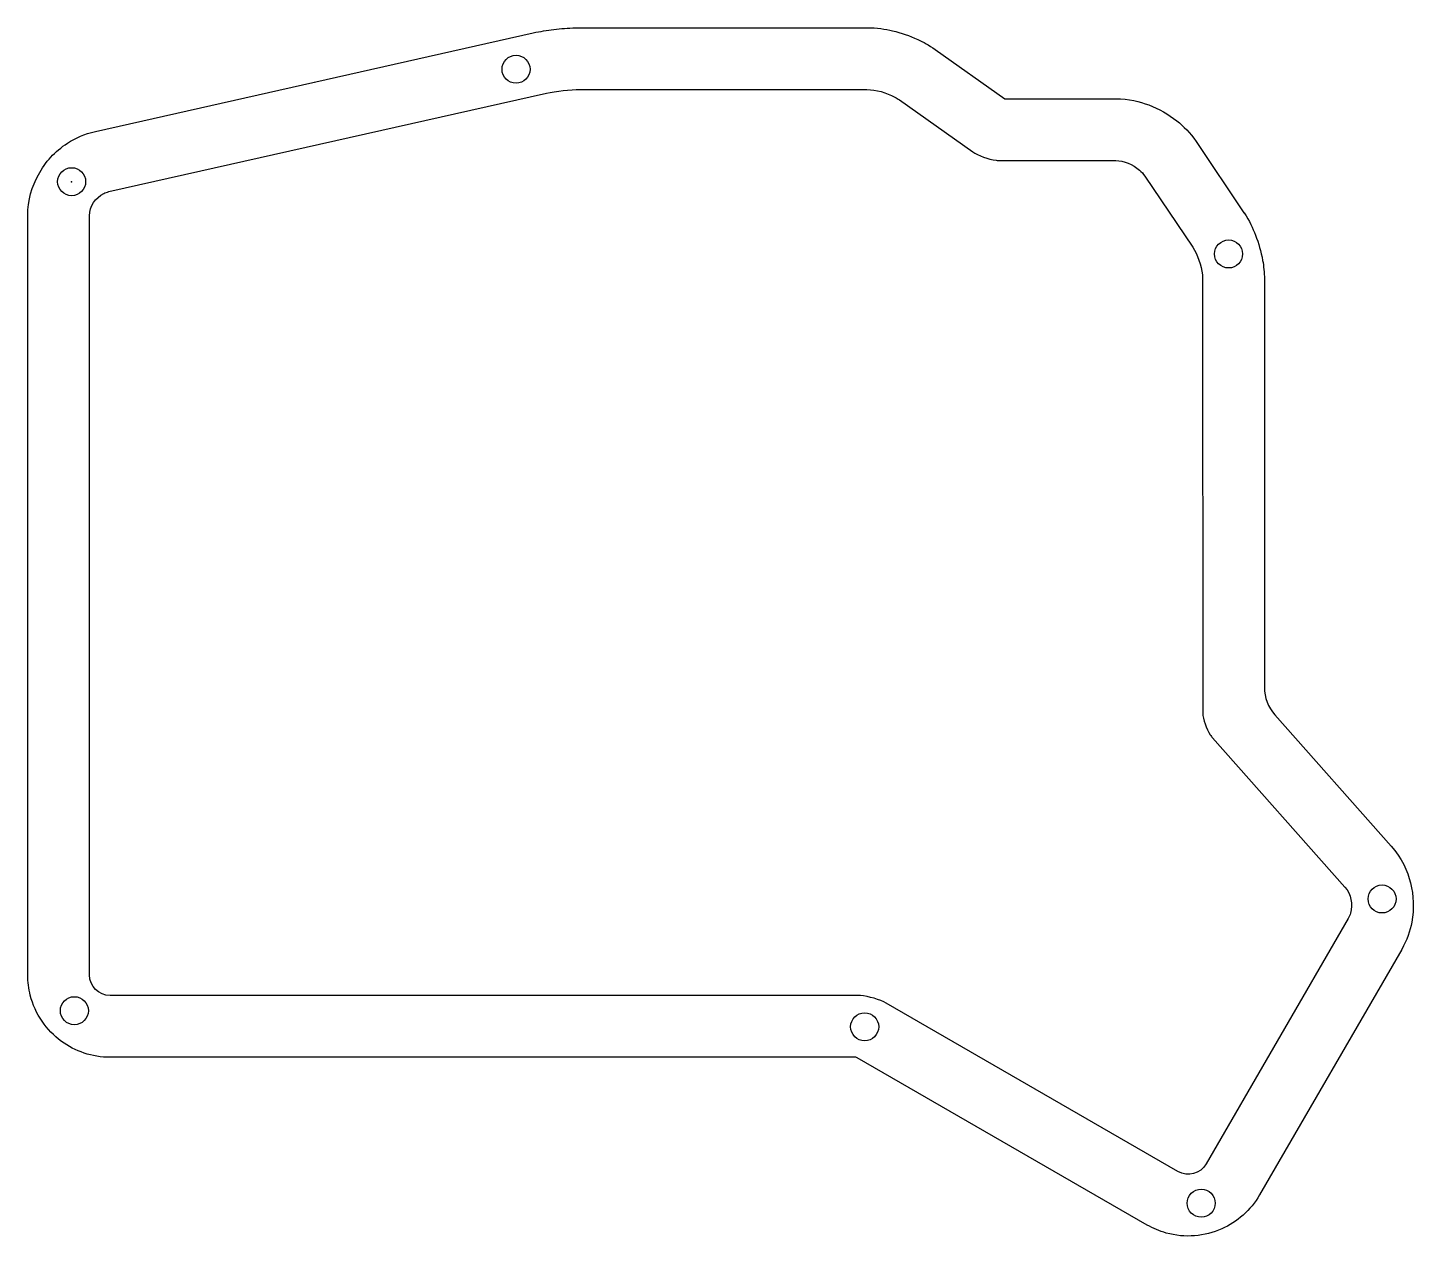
# Model space of a CAD drawing. Header units: millimetres. Extents: x 273 to 441, y 86 to 233.
import ezdxf

# ---------------------------------------------------------------- set-up
doc = ezdxf.new("R2010")
doc.units = ezdxf.units.MM
doc.layers.get('0').update_dxf_attribs({"linetype": 'CONTINUOUS'})

msp = doc.modelspace()

# ---------------------------------------------------------------- linework, layer by layer
for p, q in [((281.01, 220.33), (334.12, 232.28)), ((339.82, 232.91), (374.65, 232.91)), ((382.92, 230.27), (391.38, 224.29)), ((282.64, 213.02), (335.76, 224.96)), ((339.82, 225.41), (374.65, 225.41)), ((378.58, 224.16), (387.49, 217.85)), ((391.38, 224.29), (404.84, 224.29)), ((414.59, 219.1), (420.4, 210.47)), ((390.84, 216.79), (404.84, 216.79)), ((408.37, 214.91), (414.18, 206.29)), ((272.8, 117.99), (272.8, 210.09)), ((280.3, 117.99), (280.3, 210.09)), ((415.38, 202.35), (415.39, 149.88)), ((422.88, 202.35), (422.89, 152.86)), ((415.39, 149.88), (415.39, 149.79)), ((424.15, 149.54), (438.27, 133.62)), ((416.58, 146.76), (432.66, 128.64)), ((433.05, 124.83), (415.81, 95.05)), ((439.54, 121.08), (422.3, 91.3)), ((373.51, 115.49), (282.8, 115.49)), ((412.39, 94.14), (376.99, 114.56)), ((373.28, 107.99), (282.8, 107.99)), ((408.64, 87.64), (373.45, 107.94))]:
    msp.add_line(p, q)
for centre in [(332.06, 227.87), (278.13, 214.23), (418.53, 205.46), (437.16, 127.2), (278.46, 113.64), (374.37, 111.69), (415.21, 90.29)]:
    msp.add_circle(centre, 1.7)
msp.add_arc((427.89, 152.86), 5, 180.001, 221.5833)
for points, knots in [([(334.12, 232.28), (334.12, 232.28), (334.12, 232.28), (334.13, 232.28), (335.02, 232.48), (335.81, 232.59), (336.65, 232.69), (337.51, 232.8), (338.37, 232.87), (339.27, 232.9), (339.45, 232.9), (339.63, 232.91), (339.82, 232.91)], [-0.001288, -0.001288, -0.001288, -0.001288, 0, 0, 0, 0.445326, 0.445326, 0.445326, 0.907133, 0.907133, 0.907133, 1, 1, 1, 1]), ([(374.65, 232.91), (375.89, 232.91), (376.84, 232.74), (377.75, 232.53), (378.81, 232.28), (379.79, 231.95), (380.82, 231.48), (381.48, 231.17), (382.15, 230.82), (382.91, 230.28)], [0, 0, 0, 0, 0.3431264, 0.3431264, 0.3431264, 0.7427224, 0.7427224, 0.7427224, 0.9989449, 0.9989449, 0.9989449, 0.9989449]), ([(335.76, 224.96), (335.76, 224.96), (335.76, 224.96), (335.76, 224.96), (336.89, 225.21), (338.66, 225.41), (339.82, 225.41)], [-0.000081, -0.000081, -0.000081, -0.000081, 0, 0, 0, 1, 1, 1, 1]), ([(374.65, 225.41), (375.71, 225.41), (377.03, 225.03), (378.03, 224.49), (378.23, 224.39), (378.41, 224.28), (378.58, 224.16)], [0, 0, 0, 0, 0.837971, 0.837971, 0.837971, 1, 1, 1, 1]), ([(404.84, 224.29), (406.45, 224.29), (407.71, 223.96), (408.84, 223.54), (410.09, 223.07), (411.19, 222.45), (412.27, 221.6), (413.06, 220.96), (413.85, 220.2), (414.59, 219.1)], [0, 0, 0, 0, 0.342212, 0.342212, 0.342212, 0.720157, 0.720157, 0.720157, 1, 1, 1, 1]), ([(272.8, 210.09), (272.8, 212), (273.32, 213.67), (274.09, 215.07), (274.93, 216.62), (276.09, 217.9), (277.64, 218.91), (278.59, 219.53), (279.72, 220.05), (281.01, 220.33)], [0, 0, 0, 0, 0.357372, 0.357372, 0.357372, 0.754028, 0.754028, 0.754028, 1, 1, 1, 1]), ([(387.49, 217.85), (388.14, 217.39), (389.38, 216.94), (390.33, 216.82), (390.52, 216.8), (390.69, 216.79), (390.84, 216.79)], [0, 0, 0, 0, 0.838783, 0.838783, 0.838783, 1, 1, 1, 1]), ([(404.84, 216.79), (405.84, 216.79), (406.92, 216.31), (407.72, 215.63), (407.97, 215.41), (408.19, 215.17), (408.37, 214.91)], [0, 0, 0, 0, 0.75924, 0.75924, 0.75924, 1, 1, 1, 1]), ([(280.3, 210.09), (280.3, 211.24), (281.02, 212.3), (282.03, 212.8), (282.22, 212.89), (282.43, 212.97), (282.64, 213.02)], [0, 0, 0, 0, 0.839376, 0.839376, 0.839376, 1, 1, 1, 1]), ([(420.4, 210.47), (420.4, 210.47), (420.41, 210.47), (420.41, 210.47), (421.08, 209.46), (421.47, 208.61), (421.8, 207.75), (422.19, 206.75), (422.47, 205.77), (422.67, 204.67), (422.79, 203.98), (422.88, 203.25), (422.88, 202.35)], [-0.002185, -0.002185, -0.002185, -0.002185, 0, 0, 0, 0.345214, 0.345214, 0.345214, 0.74612, 0.74612, 0.74612, 1, 1, 1, 1]), ([(414.18, 206.29), (414.18, 206.29), (414.18, 206.29), (414.18, 206.29), (414.77, 205.4), (415.22, 204.07), (415.35, 202.93), (415.37, 202.73), (415.38, 202.54), (415.38, 202.35)], [-0.000109, -0.000109, -0.000109, -0.000109, 0, 0, 0, 0.850047, 0.850047, 0.850047, 1, 1, 1, 1]), ([(415.39, 149.79), (415.42, 149), (415.82, 147.85), (416.31, 147.12), (416.4, 146.98), (416.49, 146.86), (416.58, 146.76), (416.58, 146.76), (416.58, 146.76), (416.58, 146.76)], [0.0483652, 0.0483652, 0.0483652, 0.0483652, 0.8518564, 0.8518564, 0.8518564, 1, 1, 1, 1.0000465, 1.0000465, 1.0000465, 1.0000465]), ([(438.27, 133.62), (439.56, 132.17), (440.24, 130.63), (440.61, 129.14), (441, 127.58), (441.07, 126.03), (440.76, 124.38), (440.56, 123.31), (440.19, 122.2), (439.54, 121.08)], [0.0001622, 0.0001622, 0.0001622, 0.0001622, 0.3686759, 0.3686759, 0.3686759, 0.7527054, 0.7527054, 0.7527054, 1, 1, 1, 1]), ([(432.66, 128.64), (433.41, 127.8), (433.62, 126.56), (433.32, 125.49), (433.26, 125.26), (433.17, 125.04), (433.05, 124.83)], [0.0000392, 0.0000392, 0.0000392, 0.0000392, 0.8233774, 0.8233774, 0.8233774, 1, 1, 1, 1]), ([(282.8, 107.99), (280.62, 107.99), (278.54, 108.72), (276.89, 109.92), (275.06, 111.27), (273.7, 113.21), (273.11, 115.51), (272.91, 116.31), (272.8, 117.14), (272.8, 117.99)], [0, 0, 0, 0, 0.399506, 0.399506, 0.399506, 0.845696, 0.845696, 0.845696, 1, 1, 1, 1]), ([(376.99, 114.56), (376.99, 114.56), (376.99, 114.56), (376.99, 114.56), (376.25, 114.98), (374.85, 115.4), (373.86, 115.47), (373.74, 115.48), (373.62, 115.49), (373.51, 115.49)], [-0.000051, -0.000051, -0.000051, -0.000051, 0, 0, 0, 0.888386, 0.888386, 0.888386, 1, 1, 1, 1]), ([(422.3, 91.3), (421.21, 89.42), (419.55, 87.99), (417.71, 87.17), (415.62, 86.24), (413.25, 86.03), (410.96, 86.67), (410.16, 86.89), (409.38, 87.22), (408.64, 87.64)], [0.000214, 0.000214, 0.000214, 0.000214, 0.3965448, 0.3965448, 0.3965448, 0.8438533, 0.8438533, 0.8438533, 1, 1, 1, 1])]:
    msp.add_open_spline(points, degree=3, knots=knots)
for points, degree in [([(382.91, 230.28), (382.92, 230.27)], 1), ([(282.8, 115.49), (281.43, 115.49), (280.3, 116.61), (280.3, 117.99)], 3), ([(373.45, 107.94), (373.4, 107.96), (373.33, 107.98), (373.28, 107.99)], 3), ([(415.81, 95.05), (415.12, 93.86), (413.58, 93.45), (412.39, 94.14)], 3)]:
    msp.add_open_spline(points, degree=degree)
msp.add_point((278.13, 214.23))
msp.add_point((278.13, 214.23))

doc.saveas('drawing.dxf')
